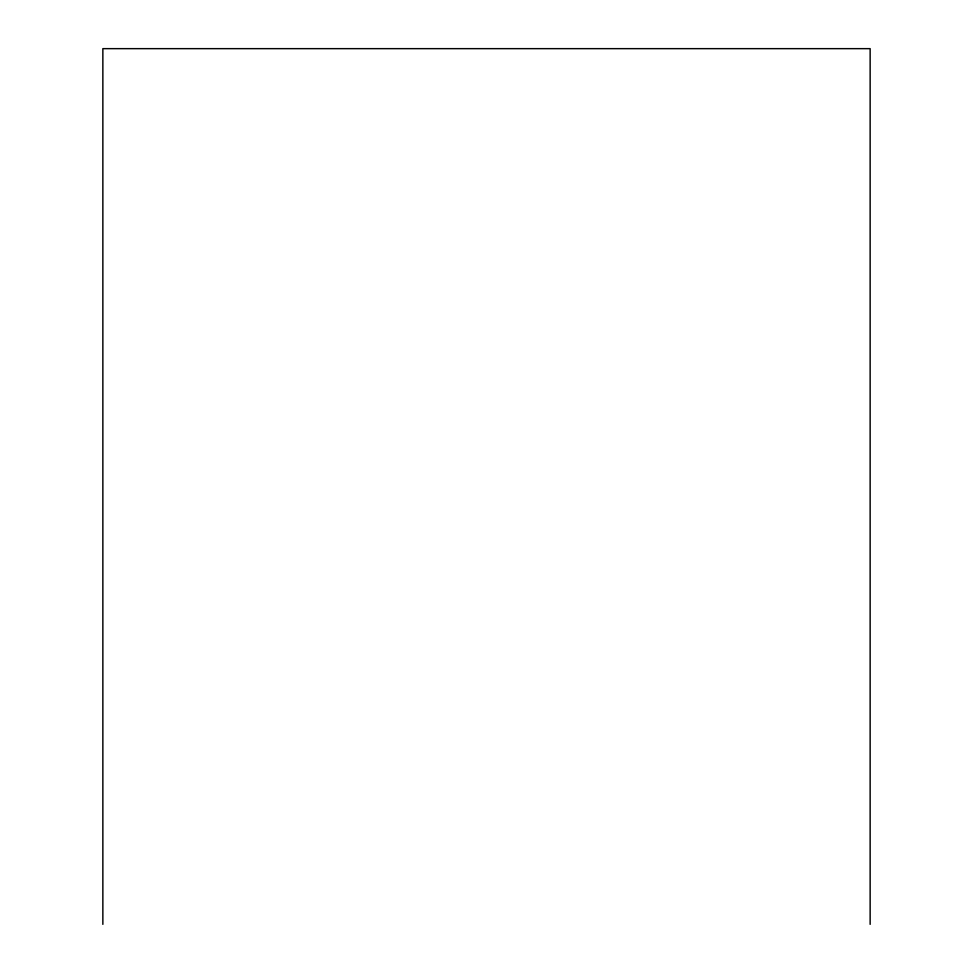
<?xml version="1.0" encoding="UTF-8"?>
<svg xmlns="http://www.w3.org/2000/svg" width="973" height="973" viewBox="0 0 973 973"><rect width="100%" height="100%" fill="white"/><g stroke="black" fill="none" stroke-linecap="round" stroke-linejoin="round"><path stroke-width="1.46" d="M870.142 924.35L870.142 48.65L102.858 48.65L102.858 924.35"/></g></svg>
